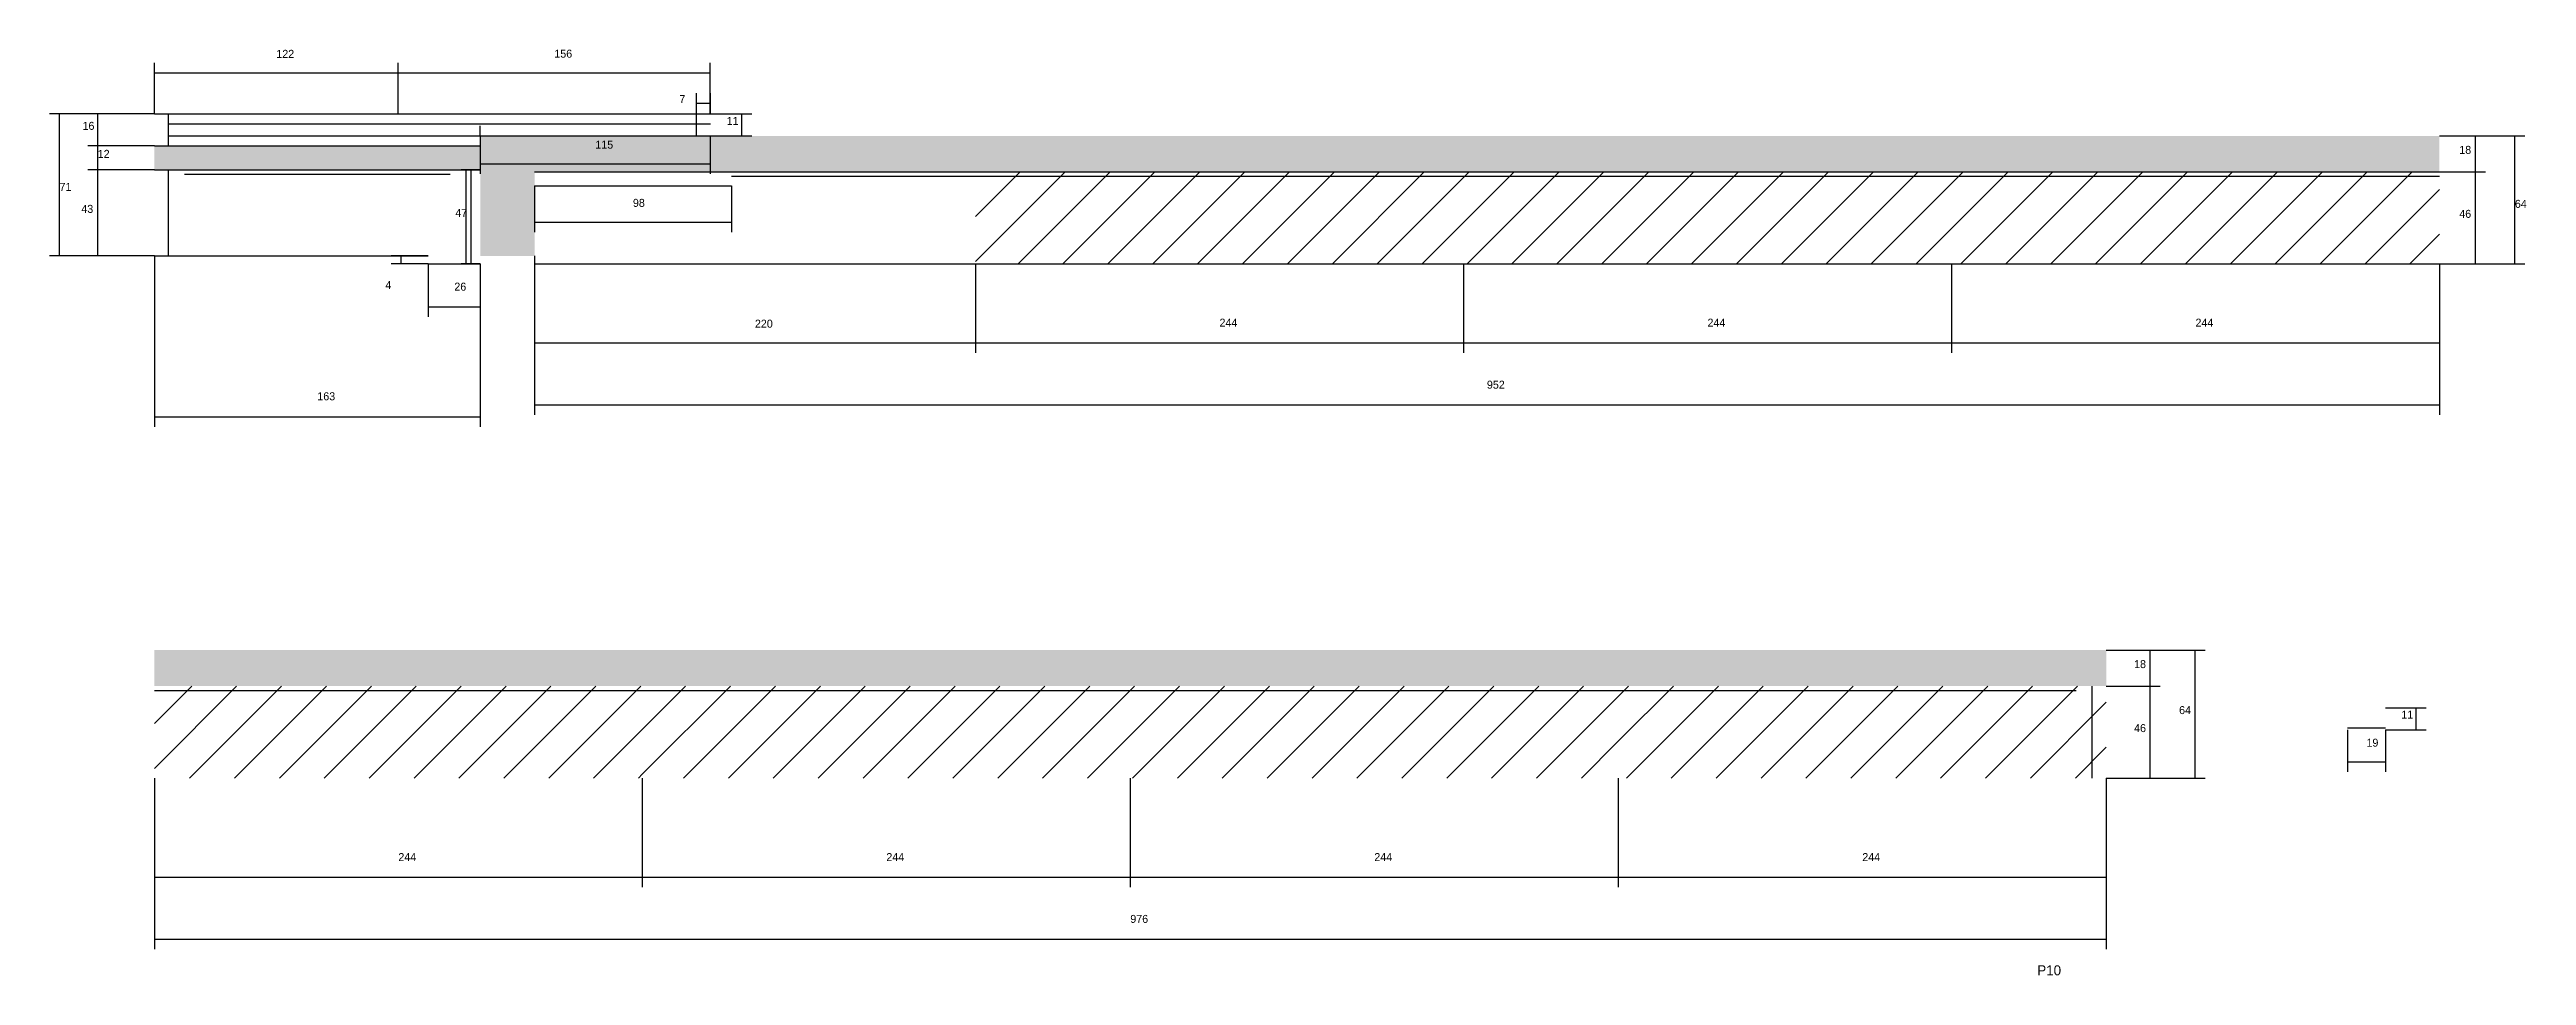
# Model space of a CAD drawing. Header units: metres. Extents: x -10338 to -7643, y 9675 to 10982.
# Drawn here: x -10286 to -9048, y 10519 to 10982 of the extents above; entities that cross this region are included whole.
import ezdxf

# ---------------------------------------------------------------- set-up
doc = ezdxf.new("R2010")
doc.units = ezdxf.units.M
for name, color, linetype in [('COTA', 241, 'Continuous'), ('Hachura', 253, 'Continuous'), ('NOMENCLATURA', 7, 'Continuous'), ('Painéis', 200, 'Continuous'), ('SARR_2.2x7', 40, 'Continuous'), ('SARR_EDITAR', 141, 'Continuous')]:
    doc.layers.add(name, color=color, linetype=linetype)

msp = doc.modelspace()

# ---------------------------------------------------------------- hatches: boundary and pattern name
at = {"layer": 'COTA'}
h = msp.add_hatch(dxfattribs=at)
h.set_pattern_fill('AR-CONC', scale=0.03)
h.paths.add_polyline_path([(-9955.8, 10939.1), (-10070.8, 10939.1), (-10070.8, 10934.1), (-10233.8, 10934.1), (-10233.8, 10922.1), (-10070.8, 10922.1), (-10070.8, 10879.1), (-10043.7, 10879.1), (-10043.7, 10921.1), (-9091.2, 10921.1), (-9091.2, 10939.1)])
h = msp.add_hatch(dxfattribs=at)
h.set_pattern_fill('AR-CONC', scale=0.03)
h.paths.add_polyline_path([(-10233.8, 10682), (-10233.8, 10664), (-9257.8, 10664), (-9257.8, 10682)])
at = {"layer": 'Hachura'}
h = msp.add_hatch(dxfattribs=at)
h.set_pattern_fill('ANSI31', scale=5)
h.paths.add_polyline_path([(-9579.2, 10921.1), (-9823.2, 10921.1), (-9823.2, 10875.1), (-9579.2, 10875.1)])
h = msp.add_hatch(dxfattribs=at)
h.set_pattern_fill('ANSI31', scale=5)
h.paths.add_polyline_path([(-9579.2, 10921.1), (-9579.2, 10875.1), (-9335.2, 10875.1), (-9335.2, 10921.1)])
h = msp.add_hatch(dxfattribs=at)
h.set_pattern_fill('ANSI31', scale=5)
h.paths.add_polyline_path([(-9335.2, 10875.1), (-9091.2, 10875.1), (-9091.2, 10921.1), (-9335.2, 10921.1)])
h = msp.add_hatch(dxfattribs=at)
h.set_pattern_fill('ANSI31', scale=5)
h.paths.add_polyline_path([(-10233.8, 10664), (-10233.8, 10618), (-9989.8, 10618), (-9989.8, 10664)])
h = msp.add_hatch(dxfattribs=at)
h.set_pattern_fill('ANSI31', scale=5)
h.paths.add_polyline_path([(-9989.8, 10664), (-9989.8, 10618), (-9745.8, 10618), (-9745.8, 10664)])
h = msp.add_hatch(dxfattribs=at)
h.set_pattern_fill('ANSI31', scale=5)
h.paths.add_polyline_path([(-9745.8, 10664), (-9745.8, 10618), (-9501.8, 10618), (-9501.8, 10664)])
h = msp.add_hatch(dxfattribs=at)
h.set_pattern_fill('ANSI31', scale=5)
h.paths.add_polyline_path([(-9501.8, 10664), (-9501.8, 10618), (-9257.8, 10618), (-9257.8, 10664)])

# ---------------------------------------------------------------- linework, layer by layer
at = {"layer": 'COTA'}
for p, q in [((-10233.8, 10950.1), (-10233.8, 10975.6)), ((-10111.8, 10950.1), (-10111.8, 10975.6)), ((-10111.8, 10950.1), (-10111.8, 10975.6)), ((-9955.8, 10950.1), (-9955.8, 10975.6)), ((-10233.8, 10970.6), (-10111.8, 10970.6)), ((-10111.8, 10970.6), (-9955.8, 10970.6)), ((-10233.8, 10950.1), (-10286.2, 10950.1)), ((-10281.2, 10879.1), (-10281.2, 10950.1)), ((-10233.8, 10950.1), (-10267.1, 10950.1)), ((-10262.1, 10934.1), (-10262.1, 10950.1)), ((-9962.7, 10950.1), (-9962.7, 10960.5)), ((-9962.7, 10955.5), (-9955.7, 10955.5)), ((-9955.8, 10950.1), (-9935, 10950.1)), ((-9955.7, 10950.1), (-9955.7, 10960.5)), ((-9940, 10939.1), (-9940, 10950.1)), ((-10070.8, 10939.1), (-10070.8, 10920.1)), ((-9955.8, 10939.1), (-9935, 10939.1)), ((-9955.8, 10939.1), (-9955.8, 10920.1)), ((-9091.2, 10939.1), (-9068.2, 10939.1)), ((-9091.2, 10939.1), (-9048.5, 10939.1)), ((-9073.2, 10921.1), (-9073.2, 10939.1)), ((-9053.5, 10875.1), (-9053.5, 10939.1)), ((-10233.8, 10934.1), (-10267.1, 10934.1)), ((-10233.8, 10934.1), (-10267.1, 10934.1)), ((-10262.1, 10922.1), (-10262.1, 10934.1)), ((-10070.8, 10925.1), (-9955.8, 10925.1)), ((-10233.8, 10922.1), (-10267.1, 10922.1)), ((-10233.8, 10922.1), (-10267.1, 10922.1)), ((-10262.1, 10879.1), (-10262.1, 10922.1)), ((-10070.8, 10922.1), (-10080.3, 10922.1)), ((-10075.3, 10875.1), (-10075.3, 10922.1)), ((-10043.7, 10914.1), (-10043.7, 10891)), ((-9945.2, 10914.1), (-9945.2, 10891)), ((-9091.2, 10921.1), (-9068.2, 10921.1)), ((-9091.2, 10921.1), (-9068.2, 10921.1)), ((-9073.2, 10875.1), (-9073.2, 10921.1)), ((-10043.7, 10896), (-9945.2, 10896)), ((-10233.8, 10879.1), (-10286.2, 10879.1)), ((-10233.8, 10879.1), (-10267.1, 10879.1)), ((-10233.8, 10879.1), (-10233.8, 10793.7)), ((-10096.8, 10879.1), (-10115.3, 10879.1)), ((-10096.8, 10875.1), (-10115.3, 10875.1)), ((-10110.3, 10875.1), (-10110.3, 10879.1)), ((-10096.8, 10875.1), (-10096.8, 10848.6)), ((-10070.8, 10875.1), (-10080.3, 10875.1)), ((-10070.8, 10875.1), (-10070.8, 10793.7)), ((-10070.8, 10875.1), (-10070.8, 10848.6)), ((-10043.7, 10879.1), (-10043.7, 10799.6)), ((-10043.7, 10879.1), (-10043.7, 10830.6)), ((-9823.2, 10875.1), (-9823.2, 10830.6)), ((-9823.2, 10875.1), (-9823.2, 10830.6)), ((-9579.2, 10875.1), (-9579.2, 10830.6)), ((-9579.2, 10875.1), (-9579.2, 10830.6)), ((-9335.2, 10875.1), (-9335.2, 10830.6)), ((-9335.2, 10875.1), (-9335.2, 10830.6)), ((-9091.2, 10875.1), (-9068.2, 10875.1)), ((-9091.2, 10875.1), (-9048.5, 10875.1)), ((-9091.2, 10875.1), (-9091.2, 10830.6)), ((-9091.2, 10875.1), (-9091.2, 10799.6)), ((-10096.8, 10853.6), (-10070.8, 10853.6)), ((-10043.7, 10835.6), (-9823.2, 10835.6)), ((-9823.2, 10835.6), (-9579.2, 10835.6)), ((-9579.2, 10835.6), (-9335.2, 10835.6)), ((-9335.2, 10835.6), (-9091.2, 10835.6)), ((-10043.7, 10804.6), (-9091.2, 10804.6)), ((-10233.8, 10798.7), (-10070.8, 10798.7)), ((-9257.8, 10682), (-9230.8, 10682)), ((-9257.8, 10682), (-9208.3, 10682)), ((-9235.8, 10664), (-9235.8, 10682)), ((-9213.3, 10618), (-9213.3, 10682)), ((-9257.8, 10664), (-9230.8, 10664)), ((-9257.8, 10664), (-9230.8, 10664)), ((-9235.8, 10618), (-9235.8, 10664)), ((-9118.2, 10653.2), (-9097.8, 10653.2)), ((-9102.8, 10642.2), (-9102.8, 10653.2)), ((-9137.2, 10642.2), (-9137.2, 10621.1)), ((-9118.2, 10642.2), (-9118.2, 10621.1)), ((-9118.2, 10642.2), (-9097.8, 10642.2)), ((-10233.8, 10618), (-10233.8, 10532.4)), ((-9989.8, 10618), (-9989.8, 10563.4)), ((-9745.8, 10618), (-9745.8, 10563.4)), ((-9745.8, 10618), (-9745.8, 10563.4)), ((-9501.8, 10618), (-9501.8, 10563.4)), ((-9501.8, 10618), (-9501.8, 10563.4)), ((-9257.8, 10618), (-9230.8, 10618)), ((-9257.8, 10618), (-9208.3, 10618)), ((-9257.8, 10618), (-9257.8, 10563.4)), ((-9257.8, 10618), (-9257.8, 10532.4)), ((-9137.2, 10626.1), (-9118.2, 10626.1)), ((-9989.8, 10596), (-9989.8, 10563.4)), ((-10233.8, 10583.8), (-10233.8, 10563.4)), ((-10233.8, 10568.4), (-9989.8, 10568.4)), ((-9989.8, 10568.4), (-9745.8, 10568.4)), ((-9745.8, 10568.4), (-9501.8, 10568.4)), ((-9501.8, 10568.4), (-9257.8, 10568.4)), ((-10233.8, 10537.4), (-9257.8, 10537.4))]:
    msp.add_line(p, q, dxfattribs=at)
at = {"layer": 'Painéis'}
for p, q in [((-10233.8, 10950.1), (-9955.8, 10950.1)), ((-10070.8, 10939.1), (-9955.8, 10939.1)), ((-10233.8, 10934.1), (-10070.8, 10934.1)), ((-10233.8, 10922.1), (-10070.8, 10922.1)), ((-10043.7, 10921.1), (-9091.2, 10921.1)), ((-10233.8, 10879.1), (-10096.8, 10879.1)), ((-10096.8, 10875.1), (-10070.8, 10875.1)), ((-10043.7, 10875.1), (-9091.2, 10875.1))]:
    msp.add_line(p, q, dxfattribs=at)
at = {"layer": 'SARR_2.2x7'}
for p, q in [((-10226.8, 10934.1), (-10226.8, 10950.1)), ((-9962.7, 10939.1), (-9962.7, 10950.1)), ((-10226.8, 10879.1), (-10226.8, 10922.1)), ((-10218.8, 10919.9), (-10085.8, 10919.9)), ((-10077.8, 10875.1), (-10077.8, 10922.1)), ((-10043.7, 10914.1), (-9945.2, 10914.1)), ((-9945.2, 10918.9), (-9823.2, 10918.9)), ((-9823.2, 10918.9), (-9579.2, 10918.9)), ((-9579.2, 10918.9), (-9335.2, 10918.9)), ((-9335.2, 10918.9), (-9091.2, 10918.9)), ((-9264.8, 10618), (-9264.8, 10664)), ((-10233.8, 10661.8), (-9989.8, 10661.8)), ((-9989.8, 10661.8), (-9745.8, 10661.8)), ((-9745.8, 10661.8), (-9501.8, 10661.8)), ((-9501.8, 10661.8), (-9272.8, 10661.8)), ((-9137.2, 10643.2), (-9118.2, 10643.2))]:
    msp.add_line(p, q, dxfattribs=at)
at = {"layer": 'SARR_EDITAR'}
for p, q in [((-10226.8, 10945.1), (-9955.7, 10945.1)), ((-10226.8, 10939.1), (-10070.8, 10939.1)), ((-10070.8, 10939.1), (-10070.8, 10944.1))]:
    msp.add_line(p, q, dxfattribs=at)

# ---------------------------------------------------------------- texts
at = {"layer": 'COTA'}
for s, p in [('122', (-10172.8, 10978.1)), ('156', (-10033.8, 10978.2)), ('7', (-9971.3, 10955.5)), ('11', (-9947.6, 10944.6)), ('16', (-10269.7, 10942.1)), ('115', (-10013.3, 10932.7)), ('12', (-10262.1, 10928.1)), ('18', (-9081.3, 10930.1)), ('71', (-10281.2, 10911.6)), ('43', (-10270.3, 10900.6)), ('47', (-10083.3, 10898.6)), ('98', (-9994.5, 10903.6)), ('46', (-9081.3, 10898.1)), ('64', (-9053.5, 10903.1)), ('4', (-10118.3, 10862.5)), ('26', (-10083.8, 10861.7)), ('220', (-9933.5, 10843.2)), ('244', (-9701.2, 10843.7)), ('244', (-9457.2, 10843.7)), ('244', (-9213.2, 10843.7)), ('952', (-9567.5, 10812.7)), ('163', (-10152.3, 10806.9)), ('18', (-9243.9, 10673)), ('64', (-9221.4, 10650)), ('11', (-9110.3, 10647.7)), ('46', (-9243.9, 10641)), ('19', (-9127.7, 10633.7)), ('244', (-10111.8, 10576.5)), ('244', (-9867.8, 10576.5)), ('244', (-9623.8, 10576.5)), ('244', (-9379.8, 10576.5)), ('976', (-9745.8, 10545.6))]:
    msp.add_text(s, height=4, dxfattribs=at).set_placement(p)
at = {"layer": 'NOMENCLATURA'}
msp.add_text('P10', height=5, dxfattribs=at).set_placement((-9292.3, 10519.4))

doc.saveas('drawing.dxf')
